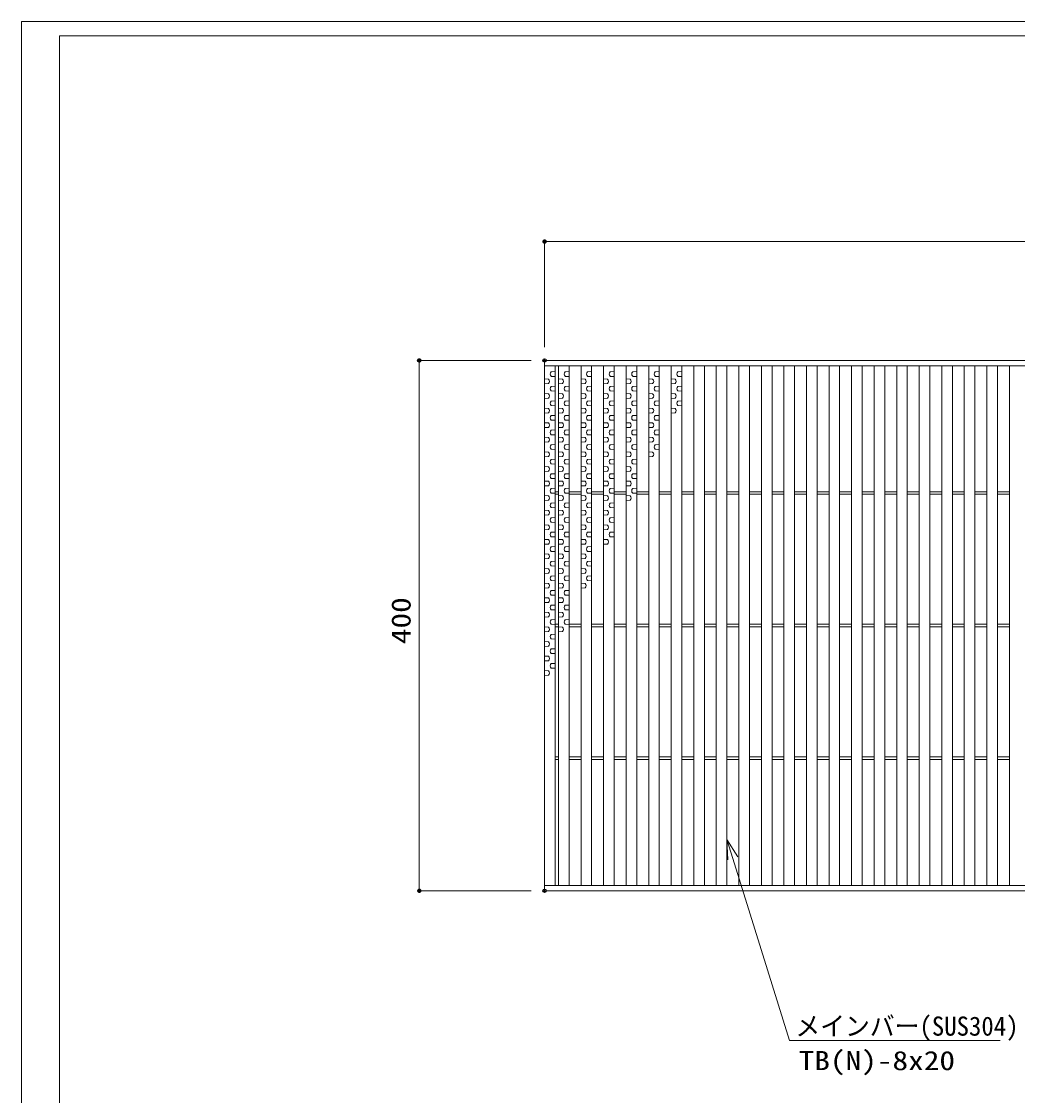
# Model space of a CAD drawing. Units: millimetres on the paper. Extents: x -216 to 216, y -153 to 153.
# Drawn here: x -215.3 to -65.1, y -9.4 to 152.6 of the extents above; entities that cross this region are included whole.
import ezdxf
from ezdxf.enums import TextEntityAlignment as Align

# ---------------------------------------------------------------- set-up
doc = ezdxf.new("R2010")
doc.units = ezdxf.units.MM
doc.header["$PDMODE"] = 32
doc.header["$PDSIZE"] = 0.5
for name, color, linetype, lineweight in [('0-0_A1FRAME', 1, 'Continuous', 9), ('0-2_寸法', 4, 'Continuous', 9), ('0-3_0', 7, 'Continuous', 9), ('0-5_蓋', 3, 'Continuous', 9)]:
    doc.layers.add(name, color=color, linetype=linetype, lineweight=lineweight)
doc.layers.add('0-4_Defpoints', color=7, linetype='Continuous')
doc.styles.add('ＭＳ ゴシック', font='')
doc.styles.get('ＭＳ ゴシック').set_extended_font_data('MS Gothic')

# ---------------------------------------------------------------- blocks, each defined once
blk = doc.blocks.new('_Dot')
at = {"layer": '0-3_0'}
for p, q in [((-0.5, 0), (-1, 0)), ((0.489, 0.1), (-0.489, 0.1)), ((0.399, 0.3), (-0.399, 0.3)), ((0.458, -0.199), (-0.458, -0.199)), ((0.3, -0.399), (-0.3, -0.399))]:
    blk.add_line(p, q, dxfattribs=at)
for points in [[(0.5, 0), (0.496, 0.063), (0.484, 0.124), (0.465, 0.184), (0.438, 0.241), (0.405, 0.294), (0.364, 0.342), (0.319, 0.385), (0.268, 0.422), (0.213, 0.452), (0.155, 0.476), (0.094, 0.491), (0.031, 0.499), (-0.031, 0.499), (-0.094, 0.491), (-0.155, 0.476), (-0.213, 0.452), (-0.268, 0.422), (-0.319, 0.385), (-0.364, 0.342), (-0.405, 0.294), (-0.438, 0.241), (-0.465, 0.184), (-0.484, 0.124), (-0.496, 0.063), (-0.5, 0), (0, 0)], [(-0.5, 0), (-0.496, -0.063), (-0.484, -0.124), (-0.465, -0.184), (-0.438, -0.241), (-0.405, -0.294), (-0.364, -0.342), (-0.319, -0.385), (-0.268, -0.422), (-0.213, -0.452), (-0.155, -0.476), (-0.094, -0.491), (-0.031, -0.499), (0.031, -0.499), (0.094, -0.491), (0.155, -0.476), (0.213, -0.452), (0.268, -0.422), (0.319, -0.385), (0.364, -0.342), (0.405, -0.294), (0.438, -0.241), (0.465, -0.184), (0.484, -0.124), (0.496, -0.063), (0.5, 0), (0, 0)]]:
    blk.add_lwpolyline(points, close=True, dxfattribs=at)
blk = doc.blocks.new('U32')
at = {"layer": '0-5_蓋'}
for p, q in [((-0.2, 1.986), (-0.8, 2.02)), ((0.2, 3.086), (0.8, 3.12)), ((0.2, 2.414), (0.8, 2.38)), ((-0.2, 1.314), (-0.8, 1.28)), ((0.2, 0.886), (0.8, 0.92)), ((0.2, 0.214), (0.8, 0.18)), ((-0.2, -0.214), (-0.8, -0.18)), ((-0.2, -0.886), (-0.8, -0.92)), ((0.2, -1.314), (0.8, -1.28)), ((-0.2, -2.414), (-0.8, -2.38)), ((-0.2, -3.086), (-0.8, -3.12)), ((0.2, -1.986), (0.8, -2.02))]:
    blk.add_line(p, q, dxfattribs=at)
for centre, start, end in [((-0.484, 1.65), 310.27175, 49.72825), ((0.484, 2.75), 130.27175, 229.72825), ((0.484, 0.55), 130.27175, 229.72825), ((-0.484, -0.55), 310.27175, 49.72825), ((0.484, -1.65), 130.27175, 229.72825), ((-0.484, -2.75), 310.27175, 49.72825)]:
    blk.add_arc(centre, 0.44, start, end, dxfattribs=at)
blk = doc.blocks.new('U31')
at = {"layer": '0-5_蓋'}
for p in [(0, 0), (0, -6.6), (0, -13.2), (0, -19.8), (0, -26.4), (0, -33), (0, -39.6)]:
    blk.add_blockref('U32', p, dxfattribs=at)
blk = doc.blocks.new('U34')
at = {"layer": '0-5_蓋'}
for p, q in [((-0.2, 1.986), (-0.8, 2.02)), ((0.2, 3.086), (0.8, 3.12)), ((0.2, 2.414), (0.8, 2.38)), ((-0.2, 1.314), (-0.8, 1.28)), ((0.2, 0.886), (0.8, 0.92)), ((0.2, 0.214), (0.8, 0.18)), ((-0.2, -0.214), (-0.8, -0.18)), ((-0.2, -0.886), (-0.8, -0.92)), ((0.2, -1.314), (0.8, -1.28)), ((-0.2, -2.414), (-0.8, -2.38)), ((-0.2, -3.086), (-0.8, -3.12)), ((0.2, -1.986), (0.8, -2.02))]:
    blk.add_line(p, q, dxfattribs=at)
for centre, start, end in [((-0.484, 1.65), 310.27175, 49.72825), ((0.484, 2.75), 130.27175, 229.72825), ((0.484, 0.55), 130.27175, 229.72825), ((-0.484, -0.55), 310.27175, 49.72825), ((0.484, -1.65), 130.27175, 229.72825), ((-0.484, -2.75), 310.27175, 49.72825)]:
    blk.add_arc(centre, 0.44, start, end, dxfattribs=at)
blk = doc.blocks.new('U33')
at = {"layer": '0-5_蓋'}
for p in [(0, 0), (0, -6.6), (0, -13.2), (0, -19.8), (0, -26.4), (0, -33)]:
    blk.add_blockref('U34', p, dxfattribs=at)
blk = doc.blocks.new('U22')
at = {"layer": '0-5_蓋'}
for p, q in [((-0.2, 1.986), (-0.8, 2.02)), ((0.2, 3.086), (0.8, 3.12)), ((0.2, 2.414), (0.8, 2.38)), ((-0.2, 1.314), (-0.8, 1.28)), ((0.2, 0.886), (0.8, 0.92)), ((0.2, 0.214), (0.8, 0.18)), ((-0.2, -0.214), (-0.8, -0.18)), ((-0.2, -0.886), (-0.8, -0.92)), ((0.2, -1.314), (0.8, -1.28)), ((-0.2, -2.414), (-0.8, -2.38)), ((-0.2, -3.086), (-0.8, -3.12)), ((0.2, -1.986), (0.8, -2.02))]:
    blk.add_line(p, q, dxfattribs=at)
for centre, start, end in [((-0.484, 1.65), 310.27175, 49.72825), ((0.484, 2.75), 130.27175, 229.72825), ((0.484, 0.55), 130.27175, 229.72825), ((-0.484, -0.55), 310.27175, 49.72825), ((0.484, -1.65), 130.27175, 229.72825), ((-0.484, -2.75), 310.27175, 49.72825)]:
    blk.add_arc(centre, 0.44, start, end, dxfattribs=at)
blk = doc.blocks.new('U21')
at = {"layer": '0-5_蓋'}
for p in [(0, 0), (0, -6.6), (0, -13.2), (0, -19.8), (0, -26.4)]:
    blk.add_blockref('U22', p, dxfattribs=at)
blk = doc.blocks.new('U24')
at = {"layer": '0-5_蓋'}
for p, q in [((-0.2, 1.986), (-0.8, 2.02)), ((0.2, 3.086), (0.8, 3.12)), ((0.2, 2.414), (0.8, 2.38)), ((-0.2, 1.314), (-0.8, 1.28)), ((0.2, 0.886), (0.8, 0.92)), ((0.2, 0.214), (0.8, 0.18)), ((-0.2, -0.214), (-0.8, -0.18)), ((-0.2, -0.886), (-0.8, -0.92)), ((0.2, -1.314), (0.8, -1.28)), ((-0.2, -2.414), (-0.8, -2.38)), ((-0.2, -3.086), (-0.8, -3.12)), ((0.2, -1.986), (0.8, -2.02))]:
    blk.add_line(p, q, dxfattribs=at)
for centre, start, end in [((-0.484, 1.65), 310.27175, 49.72825), ((0.484, 2.75), 130.27175, 229.72825), ((0.484, 0.55), 130.27175, 229.72825), ((-0.484, -0.55), 310.27175, 49.72825), ((0.484, -1.65), 130.27175, 229.72825), ((-0.484, -2.75), 310.27175, 49.72825)]:
    blk.add_arc(centre, 0.44, start, end, dxfattribs=at)
blk = doc.blocks.new('U23')
at = {"layer": '0-5_蓋'}
for p in [(0, 0), (0, -6.6), (0, -13.2), (0, -19.8)]:
    blk.add_blockref('U24', p, dxfattribs=at)
blk = doc.blocks.new('U26')
at = {"layer": '0-5_蓋'}
for p, q in [((-0.2, 1.986), (-0.8, 2.02)), ((0.2, 3.086), (0.8, 3.12)), ((0.2, 2.414), (0.8, 2.38)), ((-0.2, 1.314), (-0.8, 1.28)), ((0.2, 0.886), (0.8, 0.92)), ((0.2, 0.214), (0.8, 0.18)), ((-0.2, -0.214), (-0.8, -0.18)), ((-0.2, -0.886), (-0.8, -0.92)), ((0.2, -1.314), (0.8, -1.28)), ((-0.2, -2.414), (-0.8, -2.38)), ((-0.2, -3.086), (-0.8, -3.12)), ((0.2, -1.986), (0.8, -2.02))]:
    blk.add_line(p, q, dxfattribs=at)
for centre, start, end in [((-0.484, 1.65), 310.27175, 49.72825), ((0.484, 2.75), 130.27175, 229.72825), ((0.484, 0.55), 130.27175, 229.72825), ((-0.484, -0.55), 310.27175, 49.72825), ((0.484, -1.65), 130.27175, 229.72825), ((-0.484, -2.75), 310.27175, 49.72825)]:
    blk.add_arc(centre, 0.44, start, end, dxfattribs=at)
blk = doc.blocks.new('U25')
at = {"layer": '0-5_蓋'}
for p in [(0, 0), (0, -6.6), (0, -13.2)]:
    blk.add_blockref('U26', p, dxfattribs=at)
blk = doc.blocks.new('U28')
at = {"layer": '0-5_蓋'}
for p, q in [((-0.2, 1.986), (-0.8, 2.02)), ((0.2, 3.086), (0.8, 3.12)), ((0.2, 2.414), (0.8, 2.38)), ((-0.2, 1.314), (-0.8, 1.28)), ((0.2, 0.886), (0.8, 0.92)), ((0.2, 0.214), (0.8, 0.18)), ((-0.2, -0.214), (-0.8, -0.18)), ((-0.2, -0.886), (-0.8, -0.92)), ((0.2, -1.314), (0.8, -1.28)), ((-0.2, -2.414), (-0.8, -2.38)), ((-0.2, -3.086), (-0.8, -3.12)), ((0.2, -1.986), (0.8, -2.02))]:
    blk.add_line(p, q, dxfattribs=at)
for centre, start, end in [((-0.484, 1.65), 310.27175, 49.72825), ((0.484, 2.75), 130.27175, 229.72825), ((0.484, 0.55), 130.27175, 229.72825), ((-0.484, -0.55), 310.27175, 49.72825), ((0.484, -1.65), 130.27175, 229.72825), ((-0.484, -2.75), 310.27175, 49.72825)]:
    blk.add_arc(centre, 0.44, start, end, dxfattribs=at)
blk = doc.blocks.new('U27')
at = {"layer": '0-5_蓋'}
for p in [(0, 0), (0, -6.6)]:
    blk.add_blockref('U28', p, dxfattribs=at)
blk = doc.blocks.new('U30')
at = {"layer": '0-5_蓋'}
for p, q in [((-0.2, 1.986), (-0.8, 2.02)), ((0.2, 3.086), (0.8, 3.12)), ((0.2, 2.414), (0.8, 2.38)), ((-0.2, 1.314), (-0.8, 1.28)), ((0.2, 0.886), (0.8, 0.92)), ((0.2, 0.214), (0.8, 0.18)), ((-0.2, -0.214), (-0.8, -0.18)), ((-0.2, -0.886), (-0.8, -0.92)), ((0.2, -1.314), (0.8, -1.28)), ((-0.2, -2.414), (-0.8, -2.38)), ((-0.2, -3.086), (-0.8, -3.12)), ((0.2, -1.986), (0.8, -2.02))]:
    blk.add_line(p, q, dxfattribs=at)
for centre, start, end in [((-0.484, 1.65), 310.27175, 49.72825), ((0.484, 2.75), 130.27175, 229.72825), ((0.484, 0.55), 130.27175, 229.72825), ((-0.484, -0.55), 310.27175, 49.72825), ((0.484, -1.65), 130.27175, 229.72825), ((-0.484, -2.75), 310.27175, 49.72825)]:
    blk.add_arc(centre, 0.44, start, end, dxfattribs=at)
blk = doc.blocks.new('U29')
at = {"layer": '0-5_蓋'}
blk.add_blockref('U30', (0, 0), dxfattribs=at)
blk = doc.blocks.new('MLeader3')
at = {"layer": '0-2_寸法'}
for p, q in [((-108.946, 29.268), (-108.053, 26.404)), ((-99.129, -1.054), (-67.75, -1.054))]:
    blk.add_line(p, q, dxfattribs=at)
for points in [[(-108.82, 26.164), (-108.946, 29.268), (-107.285, 26.643)], [(-108.053, 26.404), (-99.489, -1.054), (-99.129, -1.054)]]:
    blk.add_lwpolyline(points, dxfattribs=at)
at = {"layer": '0-2_寸法', "style": 'ＭＳ ゴシック'}
for s, width, p in [('メインバー(SUS304)', 0.95, (-98.63, -1.209)), ('TB(N)-8x20', 1.2, (-98.129, -6.409))]:
    blk.add_text(s, height=2.889, dxfattribs=dict(at, width=width)).set_placement(p, align=Align.BOTTOM_LEFT)

msp = doc.modelspace()

# ---------------------------------------------------------------- linework, layer by layer
at = {"layer": '0-0_A1FRAME'}
msp.add_line((-209.579, 150.491), (-209.579, -150.491), dxfattribs=at)
msp.add_lwpolyline([(-215.326, 152.646), (-215.326, -152.646), (215.334, -152.646), (215.334, 152.646)], close=True, dxfattribs=at)
msp.add_lwpolyline([(199.529, -150.491), (199.529, 150.491), (-209.579, 150.491)], dxfattribs=at)
at = {"layer": '0-2_寸法'}
for p, q in [((-136.446, 103.52), (-136.446, 119.452)), ((-135.946, 119.452), (62.654, 119.452)), ((-138.446, 101.52), (-155.334, 101.52)), ((-155.334, 22.02), (-155.334, 101.02)), ((-138.446, 21.52), (-155.334, 21.52))]:
    msp.add_line(p, q, dxfattribs=at)
at = {"layer": '0-4_Defpoints'}
for p in [(-155.334, 101.52), (-136.446, 101.52), (-136.446, 101.52), (-136.446, 21.52)]:
    msp.add_point(p, dxfattribs=at)
at = {"layer": '0-5_蓋'}
for p, q in [((-136.446, 21.52), (-136.446, 101.52)), ((-136.446, 101.52), (63.154, 101.52)), ((-136.446, 100.72), (63.154, 100.72)), ((-134.846, 22.32), (-134.846, 100.72)), ((-134.346, 22.32), (-134.346, 100.72)), ((-132.746, 22.32), (-132.746, 100.72)), ((-130.946, 22.32), (-130.946, 100.72)), ((-129.346, 22.32), (-129.346, 100.72)), ((-127.546, 22.32), (-127.546, 100.72)), ((-125.946, 22.32), (-125.946, 100.72)), ((-124.146, 22.32), (-124.146, 100.72)), ((-122.546, 22.32), (-122.546, 100.72)), ((-120.746, 22.32), (-120.746, 100.72)), ((-119.146, 22.32), (-119.146, 100.72)), ((-117.346, 22.32), (-117.346, 100.72)), ((-115.746, 22.32), (-115.746, 100.72)), ((-113.946, 22.32), (-113.946, 100.72)), ((-112.346, 22.32), (-112.346, 100.72)), ((-110.546, 22.32), (-110.546, 100.72)), ((-108.946, 22.32), (-108.946, 100.72)), ((-107.146, 22.32), (-107.146, 100.72)), ((-105.546, 22.32), (-105.546, 100.72)), ((-103.746, 22.32), (-103.746, 100.72)), ((-102.146, 22.32), (-102.146, 100.72)), ((-100.346, 22.32), (-100.346, 100.72)), ((-98.746, 22.32), (-98.746, 100.72)), ((-96.946, 22.32), (-96.946, 100.72)), ((-95.346, 22.32), (-95.346, 100.72)), ((-93.546, 22.32), (-93.546, 100.72)), ((-91.946, 22.32), (-91.946, 100.72)), ((-90.146, 22.32), (-90.146, 100.72)), ((-88.546, 22.32), (-88.546, 100.72)), ((-86.746, 22.32), (-86.746, 100.72)), ((-85.146, 22.32), (-85.146, 100.72)), ((-83.346, 22.32), (-83.346, 100.72)), ((-81.746, 22.32), (-81.746, 100.72)), ((-79.946, 22.32), (-79.946, 100.72)), ((-78.346, 22.32), (-78.346, 100.72)), ((-76.546, 22.32), (-76.546, 100.72)), ((-74.946, 22.32), (-74.946, 100.72)), ((-73.146, 22.32), (-73.146, 100.72)), ((-71.546, 22.32), (-71.546, 100.72)), ((-69.746, 22.32), (-69.746, 100.72)), ((-68.146, 22.32), (-68.146, 100.72)), ((-66.346, 22.32), (-66.346, 100.72)), ((-134.846, 81.72), (-134.346, 81.72)), ((-134.846, 81.32), (-134.346, 81.32)), ((-132.746, 81.72), (-130.946, 81.72)), ((-132.746, 81.32), (-130.946, 81.32)), ((-129.346, 81.72), (-127.546, 81.72)), ((-129.346, 81.32), (-127.546, 81.32)), ((-125.946, 81.72), (-124.146, 81.72)), ((-125.946, 81.32), (-124.146, 81.32)), ((-122.546, 81.72), (-120.746, 81.72)), ((-122.546, 81.32), (-120.746, 81.32)), ((-119.146, 81.72), (-117.346, 81.72)), ((-119.146, 81.32), (-117.346, 81.32)), ((-115.746, 81.72), (-113.946, 81.72)), ((-115.746, 81.32), (-113.946, 81.32)), ((-112.346, 81.72), (-110.546, 81.72)), ((-112.346, 81.32), (-110.546, 81.32)), ((-108.946, 81.72), (-107.146, 81.72)), ((-108.946, 81.32), (-107.146, 81.32)), ((-105.546, 81.72), (-103.746, 81.72)), ((-105.546, 81.32), (-103.746, 81.32)), ((-102.146, 81.72), (-100.346, 81.72)), ((-102.146, 81.32), (-100.346, 81.32)), ((-98.746, 81.72), (-96.946, 81.72)), ((-98.746, 81.32), (-96.946, 81.32)), ((-95.346, 81.72), (-93.546, 81.72)), ((-95.346, 81.32), (-93.546, 81.32)), ((-91.946, 81.72), (-90.146, 81.72)), ((-91.946, 81.32), (-90.146, 81.32)), ((-88.546, 81.72), (-86.746, 81.72)), ((-88.546, 81.32), (-86.746, 81.32)), ((-85.146, 81.72), (-83.346, 81.72)), ((-85.146, 81.32), (-83.346, 81.32)), ((-81.746, 81.72), (-79.946, 81.72)), ((-81.746, 81.32), (-79.946, 81.32)), ((-78.346, 81.72), (-76.546, 81.72)), ((-78.346, 81.32), (-76.546, 81.32)), ((-74.946, 81.72), (-73.146, 81.72)), ((-74.946, 81.32), (-73.146, 81.32)), ((-71.546, 81.72), (-69.746, 81.72)), ((-71.546, 81.32), (-69.746, 81.32)), ((-68.146, 81.72), (-66.346, 81.72)), ((-68.146, 81.32), (-66.346, 81.32)), ((-134.846, 61.72), (-134.346, 61.72)), ((-132.746, 61.72), (-130.946, 61.72)), ((-129.346, 61.72), (-127.546, 61.72)), ((-125.946, 61.72), (-124.146, 61.72)), ((-122.546, 61.72), (-120.746, 61.72)), ((-119.146, 61.72), (-117.346, 61.72)), ((-115.746, 61.72), (-113.946, 61.72)), ((-112.346, 61.72), (-110.546, 61.72)), ((-108.946, 61.72), (-107.146, 61.72)), ((-105.546, 61.72), (-103.746, 61.72)), ((-102.146, 61.72), (-100.346, 61.72)), ((-98.746, 61.72), (-96.946, 61.72)), ((-95.346, 61.72), (-93.546, 61.72)), ((-91.946, 61.72), (-90.146, 61.72)), ((-88.546, 61.72), (-86.746, 61.72)), ((-85.146, 61.72), (-83.346, 61.72)), ((-81.746, 61.72), (-79.946, 61.72)), ((-78.346, 61.72), (-76.546, 61.72)), ((-74.946, 61.72), (-73.146, 61.72)), ((-71.546, 61.72), (-69.746, 61.72)), ((-68.146, 61.72), (-66.346, 61.72)), ((-134.846, 61.32), (-134.346, 61.32)), ((-132.746, 61.32), (-130.946, 61.32)), ((-129.346, 61.32), (-127.546, 61.32)), ((-125.946, 61.32), (-124.146, 61.32)), ((-122.546, 61.32), (-120.746, 61.32)), ((-119.146, 61.32), (-117.346, 61.32)), ((-115.746, 61.32), (-113.946, 61.32)), ((-112.346, 61.32), (-110.546, 61.32)), ((-108.946, 61.32), (-107.146, 61.32)), ((-105.546, 61.32), (-103.746, 61.32)), ((-102.146, 61.32), (-100.346, 61.32)), ((-98.746, 61.32), (-96.946, 61.32)), ((-95.346, 61.32), (-93.546, 61.32)), ((-91.946, 61.32), (-90.146, 61.32)), ((-88.546, 61.32), (-86.746, 61.32)), ((-85.146, 61.32), (-83.346, 61.32)), ((-81.746, 61.32), (-79.946, 61.32)), ((-78.346, 61.32), (-76.546, 61.32)), ((-74.946, 61.32), (-73.146, 61.32)), ((-71.546, 61.32), (-69.746, 61.32)), ((-68.146, 61.32), (-66.346, 61.32)), ((-134.846, 41.72), (-134.346, 41.72)), ((-134.846, 41.32), (-134.346, 41.32)), ((-132.746, 41.72), (-130.946, 41.72)), ((-132.746, 41.32), (-130.946, 41.32)), ((-129.346, 41.72), (-127.546, 41.72)), ((-129.346, 41.32), (-127.546, 41.32)), ((-125.946, 41.72), (-124.146, 41.72)), ((-125.946, 41.32), (-124.146, 41.32)), ((-122.546, 41.72), (-120.746, 41.72)), ((-122.546, 41.32), (-120.746, 41.32)), ((-119.146, 41.72), (-117.346, 41.72)), ((-119.146, 41.32), (-117.346, 41.32)), ((-115.746, 41.72), (-113.946, 41.72)), ((-115.746, 41.32), (-113.946, 41.32)), ((-112.346, 41.72), (-110.546, 41.72)), ((-112.346, 41.32), (-110.546, 41.32)), ((-108.946, 41.72), (-107.146, 41.72)), ((-108.946, 41.32), (-107.146, 41.32)), ((-105.546, 41.72), (-103.746, 41.72)), ((-105.546, 41.32), (-103.746, 41.32)), ((-102.146, 41.72), (-100.346, 41.72)), ((-102.146, 41.32), (-100.346, 41.32)), ((-98.746, 41.72), (-96.946, 41.72)), ((-98.746, 41.32), (-96.946, 41.32)), ((-95.346, 41.72), (-93.546, 41.72)), ((-95.346, 41.32), (-93.546, 41.32)), ((-91.946, 41.72), (-90.146, 41.72)), ((-91.946, 41.32), (-90.146, 41.32)), ((-88.546, 41.72), (-86.746, 41.72)), ((-88.546, 41.32), (-86.746, 41.32)), ((-85.146, 41.72), (-83.346, 41.72)), ((-85.146, 41.32), (-83.346, 41.32)), ((-81.746, 41.72), (-79.946, 41.72)), ((-81.746, 41.32), (-79.946, 41.32)), ((-78.346, 41.72), (-76.546, 41.72)), ((-78.346, 41.32), (-76.546, 41.32)), ((-74.946, 41.72), (-73.146, 41.72)), ((-74.946, 41.32), (-73.146, 41.32)), ((-71.546, 41.72), (-69.746, 41.72)), ((-71.546, 41.32), (-69.746, 41.32)), ((-68.146, 41.72), (-66.346, 41.72)), ((-68.146, 41.32), (-66.346, 41.32)), ((-136.446, 22.32), (63.154, 22.32)), ((-136.446, 21.52), (63.154, 21.52))]:
    msp.add_line(p, q, dxfattribs=at)

# ---------------------------------------------------------------- block references
at = {"layer": '0-2_寸法', "xscale": 0.5, "yscale": 0.5}
for p, rotation in [((-136.446, 119.452), 180), ((-155.334, 101.52), 90), ((-155.334, 21.52), 270)]:
    msp.add_blockref('_Dot', p, dxfattribs=dict(at, rotation=rotation))
at = {"layer": '0-2_寸法'}
msp.add_blockref('MLeader3', (0, 0), dxfattribs=at)
at = {"layer": '0-5_蓋'}
for name, p in [('U31', (-135.646, 96.704)), ('U33', (-133.546, 96.704)), ('U21', (-130.146, 96.704)), ('U23', (-126.746, 96.704)), ('U25', (-123.346, 96.704)), ('U27', (-119.946, 96.704)), ('U29', (-116.546, 96.704))]:
    msp.add_blockref(name, p, dxfattribs=at)

# ---------------------------------------------------------------- texts
at = {"layer": '0-2_寸法', "style": 'ＭＳ ゴシック', "width": 1.2}
msp.add_text('400', height=2.889, rotation=90, dxfattribs=at).set_placement((-155.779, 58.72), align=Align.BOTTOM_LEFT)

doc.saveas('drawing.dxf')
